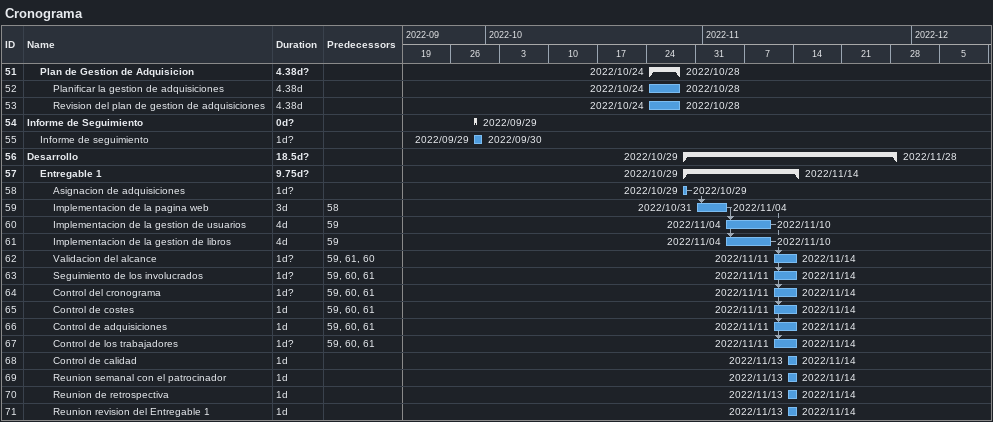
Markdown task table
Cronograma

| ID | Level | Task | Duration | Start | Finish | Predecessors |
|---|---|---|---|---|---|---|
| 51 | 2 | **Plan de Gestion de Adquisicion** | 4.38d? | 2022-10-24 | 2022-10-28 |  |
| 52 | 3 | Planificar la gestion de adquisiciones | 4.38d | 2022-10-24 | 2022-10-28 |  |
| 53 | 3 | Revision del plan de gestion de adquisiciones | 4.38d | 2022-10-24 | 2022-10-28 |  |
| 54 | 1 | **Informe de Seguimiento** | 0d? | 2022-09-29 | 2022-09-29 |  |
| 55 | 2 | Informe de seguimiento | 1d? | 2022-09-29 | 2022-09-30 |  |
| 56 | 1 | **Desarrollo** | 18.5d? | 2022-10-29 | 2022-11-28 |  |
| 57 | 2 | **Entregable 1** | 9.75d? | 2022-10-29 | 2022-11-14 |  |
| 58 | 3 | Asignacion de adquisiciones | 1d? | 2022-10-29 | 2022-10-29 |  |
| 59 | 3 | Implementacion de la pagina web | 3d | 2022-10-31 | 2022-11-04 | 58 |
| 60 | 3 | Implementacion de la gestion de usuarios | 4d | 2022-11-04 | 2022-11-10 | 59 |
| 61 | 3 | Implementacion de la gestion de libros | 4d | 2022-11-04 | 2022-11-10 | 59 |
| 62 | 3 | Validacion del alcance | 1d? | 2022-11-11 | 2022-11-14 | 59, 61, 60 |
| 63 | 3 | Seguimiento de los involucrados | 1d? | 2022-11-11 | 2022-11-14 | 59, 60, 61 |
| 64 | 3 | Control del cronograma | 1d? | 2022-11-11 | 2022-11-14 | 59, 60, 61 |
| 65 | 3 | Control de costes | 1d | 2022-11-11 | 2022-11-14 | 59, 60, 61 |
| 66 | 3 | Control de adquisiciones | 1d | 2022-11-11 | 2022-11-14 | 59, 60, 61 |
| 67 | 3 | Control de los trabajadores | 1d? | 2022-11-11 | 2022-11-14 | 59, 60, 61 |
| 68 | 3 | Control de calidad | 1d | 2022-11-13 | 2022-11-14 |  |
| 69 | 3 | Reunion semanal con el patrocinador | 1d | 2022-11-13 | 2022-11-14 |  |
| 70 | 3 | Reunion de retrospectiva | 1d | 2022-11-13 | 2022-11-14 |  |
| 71 | 3 | Reunion revision del Entregable 1 | 1d | 2022-11-13 | 2022-11-14 |  |
